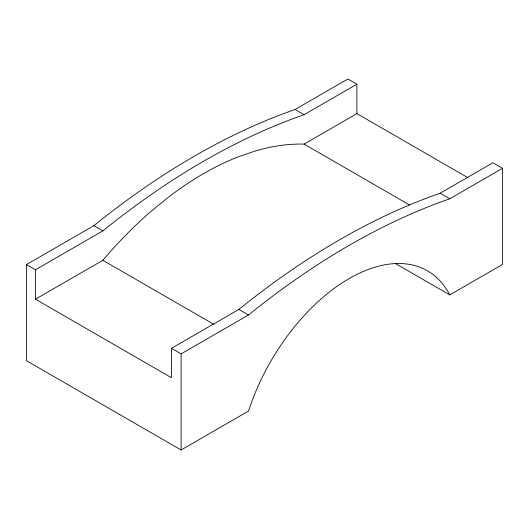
<?xml version="1.0" encoding="UTF-8"?>
<svg xmlns="http://www.w3.org/2000/svg" width="529" height="529" viewBox="0 0 529 529"><rect width="100%" height="100%" fill="white"/><g stroke="black" fill="none" stroke-linecap="round" stroke-linejoin="round"><path stroke-width="0.79" d="M356.896 84.21L304.096 114.687A727.441 419.986 -60 0 0 102.851 230.882L35.456 269.79L35.456 299.196L171.482 377.732L171.482 348.327L238.877 309.412A727.441 419.986 -60 0 1 440.128 193.224L492.922 162.747L502.55 168.301L502.55 264.414L449.756 294.891A156.683 90.466 -60 0 0 349.127 278.598A156.683 90.466 -60 0 0 248.504 411.079L181.11 449.994L26.45 360.699L26.45 264.586L93.845 225.678A727.441 419.986 -60 0 1 295.089 109.49L347.89 79.006L356.896 84.21L356.896 113.616L467.993 177.757M35.456 299.196L102.851 260.288A307.435 177.499 -60 0 1 151.671 210.82L168.751 196.953A307.435 177.499 -60 0 1 238.195 156.855L255.276 151.003A307.435 177.499 -60 0 1 304.096 144.1L356.896 113.616M171.482 348.327L181.11 353.881L248.504 314.973A727.441 419.986 -60 0 1 449.756 198.785L502.55 168.301M295.089 109.49L304.096 114.687M440.128 193.224L449.756 198.785M304.096 144.1L409.499 204.954M395.586 263.621L449.756 294.891M93.845 225.678L102.851 230.882M238.877 309.412L248.504 314.973M102.851 260.288L213.954 324.429M26.45 264.586L35.456 269.79M181.11 353.881L181.11 449.994"/></g></svg>
